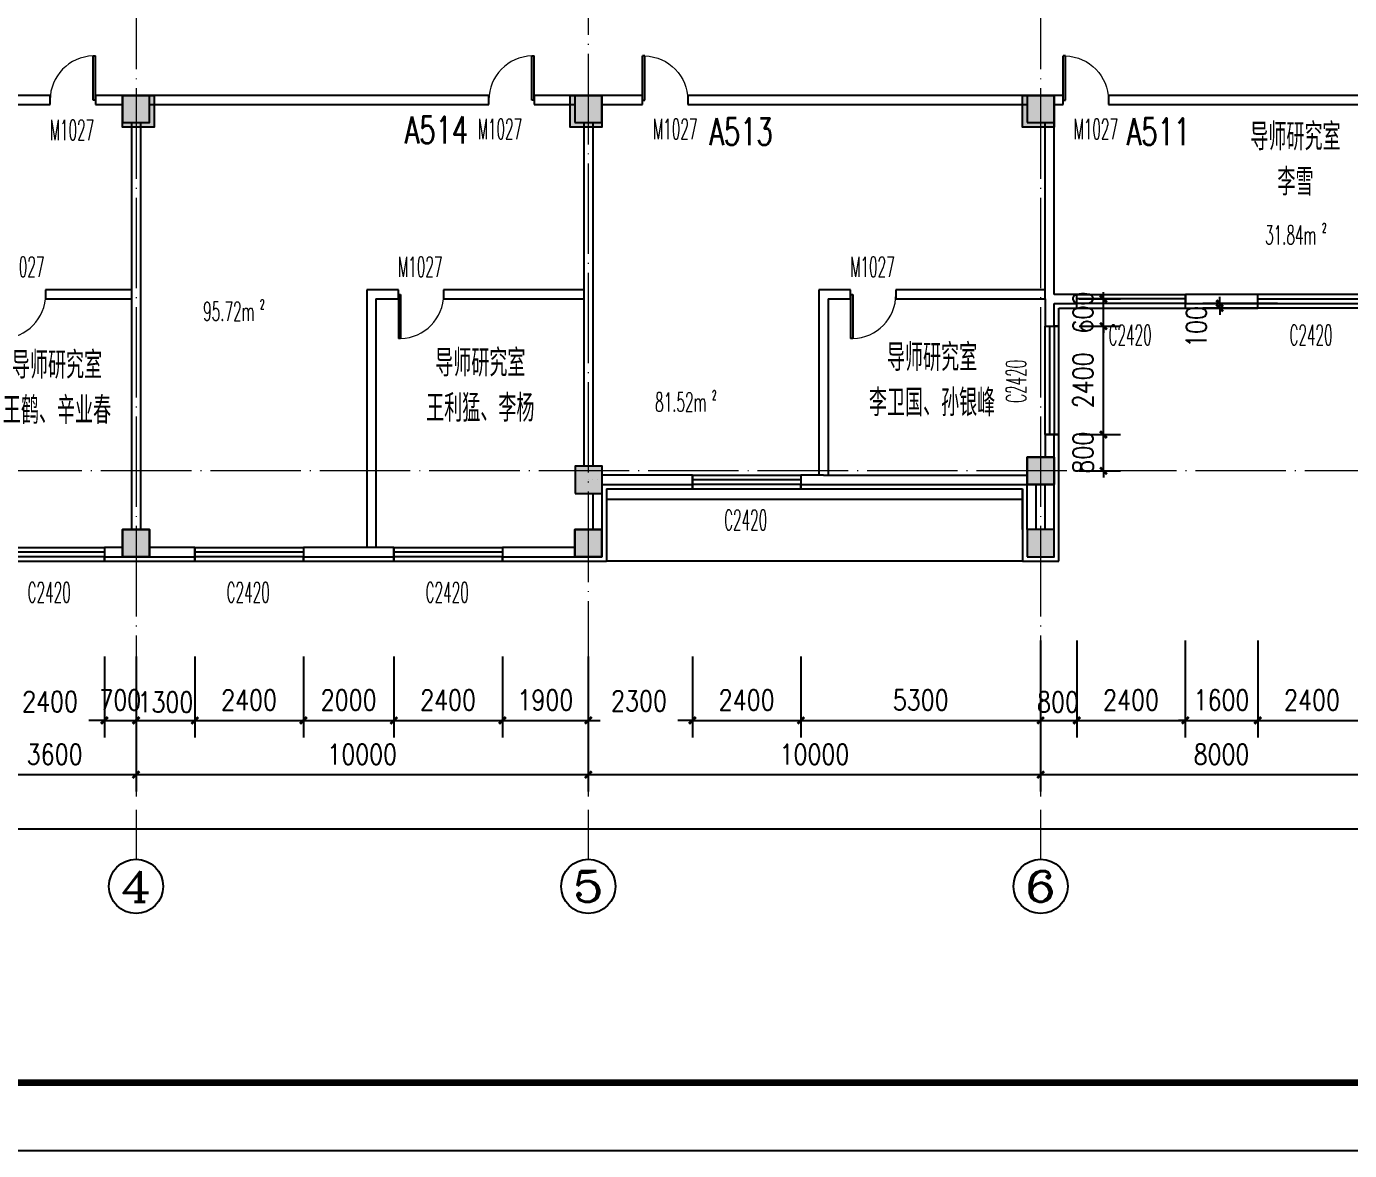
# Model space of a CAD drawing. Extents: x 1417642 to 3570900, y 124798 to 1191112.
# Drawn here: x 1454980 to 1484234, y 124798 to 149660 of the extents above; entities that cross this region are included whole.
import ezdxf
from ezdxf.enums import TextEntityAlignment as Align

# ---------------------------------------------------------------- set-up
doc = ezdxf.new("R2010")
doc.units = 0
doc.header["$LTSCALE"] = 1000
doc.header["$MEASUREMENT"] = 0
doc.linetypes.add('DOTE', pattern=[2.42, 2, -0.2, 0.02, -0.2])
doc.layers.get('0').update_dxf_attribs({"linetype": 'CONTINUOUS'})
doc.layers.get('Defpoints').update_dxf_attribs({"linetype": 'CONTINUOUS'})
for name, color, linetype in [('AXIS', 3, 'CONTINUOUS'), ('AXIS_TEXT', 7, 'CONTINUOUS'), ('colu', 2, 'CONTINUOUS'), ('COLUMN', 9, 'CONTINUOUS'), ('DOTE', 1, 'DOTE'), ('PUB_DIM', 3, 'CONTINUOUS'), ('PUB_HATCH', 8, 'CONTINUOUS'), ('PUB_TEXT', 40, 'CONTINUOUS'), ('PUB_TITLE', 4, 'CONTINUOUS'), ('SPACE', 7, 'CONTINUOUS'), ('SURFACE', 6, 'CONTINUOUS'), ('tiaozheng', 20, 'CONTINUOUS'), ('WALL', 4, 'CONTINUOUS'), ('WALL-MOVE', 6, 'CONTINUOUS'), ('WINDOW', 2, 'CONTINUOUS'), ('WINDOW_TEXT', 7, 'CONTINUOUS'), ('填充', 252, 'CONTINUOUS'), ('柱填充 @ 1', 8, 'CONTINUOUS'), ('立面造型', 40, 'CONTINUOUS')]:
    doc.layers.add(name, color=color, linetype=linetype)
doc.styles.add('_TCH_AXIS', font='COMPLEX', dxfattribs={"bigfont": 'GBCBIG'})
doc.styles.add('_TCH_SPACE', font='ROMANS', dxfattribs={"width": 0.7, "height": 5, "bigfont": 'Z'})
doc.styles.add('_TCH_WINDOW', font='ROMANS.shx', dxfattribs={"width": 0.7, "height": 400, "bigfont": 'Z.shx'})
doc.styles.add('DIM_FONT', font='SIMPLEX.shx', dxfattribs={"width": 0.8})
doc.styles.add('Z', font='ROMANS', dxfattribs={"width": 0.7, "bigfont": 'Z'})
doc.dimstyles.new('DIMN150', dxfattribs={"dimscale": 1.5, "dimtxt": 300, "dimasz": 100, "dimexe": 250, "dimexo": 300, "dimgap": 150, "dimtad": 1, "dimdec": 0, "dimzin": 0, "dimdsep": 46, "dimtxsty": 'DIM_FONT', "dimblk": 'ARCHTICK', "dimcen": 0.09, "dimdle": 1.5, "dimclrt": 7, "dimazin": 2, "dimtfac": 1, "dimtdec": 0, "dimtix": 1, "dimtmove": 2, "dimatfit": 3, "dimldrblk": 'ARCHTICK', "dimfxl": 1, "dimtolj": 1, "dimtzin": 0, "dimarcsym": 0})

# ---------------------------------------------------------------- blocks, each defined once
blk = doc.blocks.new('5873')
at = {"layer": '柱填充 @ 1', "ltscale": 1000}
for points in [[(1521228, 702485), (1521928, 702485), (1521928, 701785), (1521228, 701785)], [(1531128, 702485), (1531828, 702485), (1531828, 701785), (1531128, 701785)], [(1541128, 702485), (1541828, 702485), (1541828, 701785), (1541128, 701785)], [(1541228, 694485), (1541828, 694485), (1541828, 693885), (1541228, 693885)], [(1521228, 692885), (1521828, 692885), (1521828, 692285), (1521228, 692285)], [(1531228, 692885), (1531828, 692885), (1531828, 692285), (1531228, 692285)]]:
    blk.add_hatch(color=256, dxfattribs=at).paths.add_polyline_path(points)
at = {"layer": 'colu', "ltscale": 1000}
for points in [[(1521228, 702485), (1521928, 702485), (1521928, 701785), (1521228, 701785)], [(1531128, 702485), (1531828, 702485), (1531828, 701785), (1531128, 701785)], [(1541128, 702485), (1541828, 702485), (1541828, 701785), (1541128, 701785)], [(1541228, 694485), (1541828, 694485), (1541828, 693885), (1541228, 693885)], [(1521228, 692885), (1521828, 692885), (1521828, 692285), (1521228, 692285)], [(1531228, 692885), (1531828, 692885), (1531828, 692285), (1531228, 692285)]]:
    blk.add_lwpolyline(points, close=True, dxfattribs=at)
blk = doc.blocks.new('_ArchTick')
at = {"color": 0, "linetype": 'ByBlock', "const_width": 0.4}
blk.add_lwpolyline([(-0.5, -0.5), (0.5, 0.5)], dxfattribs=at)
blk = doc.blocks.new('*D85')
at = {"layer": 'Defpoints', "color": 0}
for p in [(1477803, 143633), (1478793, 143633), (1477803, 143033)]:
    blk.add_point(p, dxfattribs=at)
at = {"layer": 'PUB_DIM', "color": 0, "lineweight": -2}
for p, q in [((1478793, 143633), (1478793, 143783)), ((1478253, 143633), (1479168, 143633)), ((1478793, 143033), (1478793, 143633)), ((1478253, 143033), (1479168, 143033)), ((1478793, 143033), (1478793, 142883))]:
    blk.add_line(p, q, dxfattribs=at)
at = {"layer": 'PUB_DIM', "color": 0, "lineweight": -2, "xscale": 150, "yscale": 150, "zscale": 150}
for p, rotation in [((1478793, 143633), 270), ((1478793, 143033), 90)]:
    blk.add_blockref('_ArchTick', p, dxfattribs=dict(at, rotation=rotation))
at = {"layer": 'PUB_DIM', "color": 7, "insert": (1478343, 143333), "char_height": 450, "attachment_point": 5, "rotation": 90, "style": 'DIM_FONT'}
blk.add_mtext('\\A1;600', dxfattribs=at)
blk = doc.blocks.new('*D86')
at = {"layer": 'Defpoints', "color": 0}
for p in [(1477803, 143033), (1478793, 143033), (1477803, 140633)]:
    blk.add_point(p, dxfattribs=at)
at = {"layer": 'PUB_DIM', "color": 0, "lineweight": -2}
for p, q in [((1478253, 143033), (1479168, 143033)), ((1478793, 140630), (1478793, 143035)), ((1478253, 140633), (1479168, 140633))]:
    blk.add_line(p, q, dxfattribs=at)
at = {"layer": 'PUB_DIM', "color": 0, "lineweight": -2, "xscale": 150, "yscale": 150, "zscale": 150}
for p, rotation in [((1478793, 143033), 90), ((1478793, 140633), 270)]:
    blk.add_blockref('_ArchTick', p, dxfattribs=dict(at, rotation=rotation))
at = {"layer": 'PUB_DIM', "color": 7, "insert": (1478343, 141833), "char_height": 450, "attachment_point": 5, "rotation": 90, "style": 'DIM_FONT'}
blk.add_mtext('\\A1;2400', dxfattribs=at)
blk = doc.blocks.new('*D87')
at = {"layer": 'Defpoints', "color": 0}
for p in [(1477803, 140633), (1478793, 140633), (1477803, 139833)]:
    blk.add_point(p, dxfattribs=at)
at = {"layer": 'PUB_DIM', "color": 0, "lineweight": -2}
for p, q in [((1478793, 140633), (1478793, 140783)), ((1478253, 140633), (1479168, 140633)), ((1478793, 139833), (1478793, 140633)), ((1478253, 139833), (1479168, 139833)), ((1478793, 139833), (1478793, 139683))]:
    blk.add_line(p, q, dxfattribs=at)
at = {"layer": 'PUB_DIM', "color": 0, "lineweight": -2, "xscale": 150, "yscale": 150, "zscale": 150}
for p, rotation in [((1478793, 140633), 270), ((1478793, 139833), 90)]:
    blk.add_blockref('_ArchTick', p, dxfattribs=dict(at, rotation=rotation))
at = {"layer": 'PUB_DIM', "color": 7, "insert": (1478343, 140233), "char_height": 450, "attachment_point": 5, "rotation": 90, "style": 'DIM_FONT'}
blk.add_mtext('\\A1;800', dxfattribs=at)
blk = doc.blocks.new('*D93')
at = {"layer": 'Defpoints', "color": 0}
for p in [(1481363, 143533), (1483094, 143533), (1483094, 143433)]:
    blk.add_point(p, dxfattribs=at)
at = {"layer": 'PUB_DIM', "color": 0, "lineweight": -2}
for p, q in [((1481363, 143533), (1481363, 143683)), ((1482644, 143533), (1480988, 143533)), ((1482644, 143433), (1480988, 143433)), ((1481363, 143433), (1481363, 143533)), ((1481363, 143433), (1481363, 143283))]:
    blk.add_line(p, q, dxfattribs=at)
at = {"layer": 'PUB_DIM', "color": 0, "lineweight": -2, "xscale": 150, "yscale": 150, "zscale": 150}
for p, rotation in [((1481363, 143533), 270), ((1481363, 143433), 90)]:
    blk.add_blockref('_ArchTick', p, dxfattribs=dict(at, rotation=rotation))
at = {"layer": 'PUB_DIM', "color": 7, "insert": (1480846, 143015), "char_height": 450, "attachment_point": 5, "rotation": 90, "style": 'DIM_FONT'}
blk.add_mtext('\\A1;100', dxfattribs=at)
blk = doc.blocks.new('*D278')
at = {"layer": 'AXIS', "color": 0, "lineweight": -2}
for p, q in [((1439803, 134434), (1439803, 131537)), ((1588603, 134434), (1588603, 131537)), ((1439801, 131912), (1588605, 131912))]:
    blk.add_line(p, q, dxfattribs=at)
at = {"layer": 'Defpoints', "color": 0}
for p in [(1439803, 134884), (1588603, 134884), (1588603, 131912)]:
    blk.add_point(p, dxfattribs=at)
at = {"layer": 'AXIS', "color": 0, "lineweight": -2, "xscale": 150, "yscale": 150, "zscale": 150, "rotation": 180}
blk.add_blockref('_ArchTick', (1439803, 131912), dxfattribs=at)
at = {"layer": 'AXIS', "color": 0, "lineweight": -2, "xscale": 150, "yscale": 150, "zscale": 150}
blk.add_blockref('_ArchTick', (1588603, 131912), dxfattribs=at)
at = {"layer": 'AXIS', "color": 7, "insert": (1514203, 132362), "char_height": 450, "attachment_point": 5, "style": 'DIM_FONT'}
blk.add_mtext('\\A1;148800', dxfattribs=at)
blk = doc.blocks.new('*D281')
at = {"layer": 'AXIS', "color": 0, "lineweight": -2}
for p, q in [((1453803, 135418), (1453803, 132737)), ((1457403, 135418), (1457403, 132737)), ((1453801, 133112), (1457405, 133112))]:
    blk.add_line(p, q, dxfattribs=at)
at = {"layer": 'Defpoints', "color": 0}
for p in [(1453803, 135868), (1457403, 135868), (1457403, 133112)]:
    blk.add_point(p, dxfattribs=at)
at = {"layer": 'AXIS', "color": 0, "lineweight": -2, "xscale": 150, "yscale": 150, "zscale": 150, "rotation": 180}
blk.add_blockref('_ArchTick', (1453803, 133112), dxfattribs=at)
at = {"layer": 'AXIS', "color": 0, "lineweight": -2, "xscale": 150, "yscale": 150, "zscale": 150}
blk.add_blockref('_ArchTick', (1457403, 133112), dxfattribs=at)
at = {"layer": 'AXIS', "color": 7, "insert": (1455603, 133562), "char_height": 450, "attachment_point": 5, "style": 'DIM_FONT'}
blk.add_mtext('\\A1;3600', dxfattribs=at)
blk = doc.blocks.new('*D282')
at = {"layer": 'AXIS', "color": 0, "lineweight": -2}
for p, q in [((1457403, 135418), (1457403, 132737)), ((1467403, 135418), (1467403, 132737)), ((1457401, 133112), (1467405, 133112))]:
    blk.add_line(p, q, dxfattribs=at)
at = {"layer": 'Defpoints', "color": 0}
for p in [(1457403, 135868), (1467403, 135868), (1467403, 133112)]:
    blk.add_point(p, dxfattribs=at)
at = {"layer": 'AXIS', "color": 0, "lineweight": -2, "xscale": 150, "yscale": 150, "zscale": 150, "rotation": 180}
blk.add_blockref('_ArchTick', (1457403, 133112), dxfattribs=at)
at = {"layer": 'AXIS', "color": 0, "lineweight": -2, "xscale": 150, "yscale": 150, "zscale": 150}
blk.add_blockref('_ArchTick', (1467403, 133112), dxfattribs=at)
at = {"layer": 'AXIS', "color": 7, "insert": (1462403, 133562), "char_height": 450, "attachment_point": 5, "style": 'DIM_FONT'}
blk.add_mtext('\\A1;10000', dxfattribs=at)
blk = doc.blocks.new('*D283')
at = {"layer": 'AXIS', "color": 0, "lineweight": -2}
for p, q in [((1467403, 135418), (1467403, 132737)), ((1477403, 135418), (1477403, 132737)), ((1467401, 133112), (1477405, 133112))]:
    blk.add_line(p, q, dxfattribs=at)
at = {"layer": 'Defpoints', "color": 0}
for p in [(1467403, 135868), (1477403, 135868), (1477403, 133112)]:
    blk.add_point(p, dxfattribs=at)
at = {"layer": 'AXIS', "color": 0, "lineweight": -2, "xscale": 150, "yscale": 150, "zscale": 150, "rotation": 180}
blk.add_blockref('_ArchTick', (1467403, 133112), dxfattribs=at)
at = {"layer": 'AXIS', "color": 0, "lineweight": -2, "xscale": 150, "yscale": 150, "zscale": 150}
blk.add_blockref('_ArchTick', (1477403, 133112), dxfattribs=at)
at = {"layer": 'AXIS', "color": 7, "insert": (1472403, 133562), "char_height": 450, "attachment_point": 5, "style": 'DIM_FONT'}
blk.add_mtext('\\A1;10000', dxfattribs=at)
blk = doc.blocks.new('*D284')
at = {"layer": 'AXIS', "color": 0, "lineweight": -2}
for p, q in [((1477403, 135418), (1477403, 132737)), ((1485403, 135418), (1485403, 132737)), ((1477401, 133112), (1485405, 133112))]:
    blk.add_line(p, q, dxfattribs=at)
at = {"layer": 'Defpoints', "color": 0}
for p in [(1477403, 135868), (1485403, 135868), (1485403, 133112)]:
    blk.add_point(p, dxfattribs=at)
at = {"layer": 'AXIS', "color": 0, "lineweight": -2, "xscale": 150, "yscale": 150, "zscale": 150, "rotation": 180}
blk.add_blockref('_ArchTick', (1477403, 133112), dxfattribs=at)
at = {"layer": 'AXIS', "color": 0, "lineweight": -2, "xscale": 150, "yscale": 150, "zscale": 150}
blk.add_blockref('_ArchTick', (1485403, 133112), dxfattribs=at)
at = {"layer": 'AXIS', "color": 7, "insert": (1481403, 133562), "char_height": 450, "attachment_point": 5, "style": 'DIM_FONT'}
blk.add_mtext('\\A1;8000', dxfattribs=at)
blk = doc.blocks.new('*D628')
at = {"layer": 'Defpoints', "color": 0}
for p in [(1477403, 136532), (1478203, 136532), (1478203, 134312)]:
    blk.add_point(p, dxfattribs=at)
at = {"layer": 'PUB_DIM', "color": 0, "lineweight": -2}
for p, q in [((1477403, 136082), (1477403, 133937)), ((1478203, 136082), (1478203, 133937)), ((1477401, 134312), (1478205, 134312))]:
    blk.add_line(p, q, dxfattribs=at)
at = {"layer": 'PUB_DIM', "color": 0, "lineweight": -2, "xscale": 150, "yscale": 150, "zscale": 150, "rotation": 180}
blk.add_blockref('_ArchTick', (1477403, 134312), dxfattribs=at)
at = {"layer": 'PUB_DIM', "color": 0, "lineweight": -2, "xscale": 150, "yscale": 150, "zscale": 150}
blk.add_blockref('_ArchTick', (1478203, 134312), dxfattribs=at)
at = {"layer": 'PUB_DIM', "color": 7, "insert": (1477787, 134719), "char_height": 450, "attachment_point": 5, "style": 'DIM_FONT'}
blk.add_mtext('\\A1;800', dxfattribs=at)
blk = doc.blocks.new('*D629')
at = {"layer": 'Defpoints', "color": 0}
for p in [(1478203, 136532), (1480603, 136532), (1480603, 134312)]:
    blk.add_point(p, dxfattribs=at)
at = {"layer": 'PUB_DIM', "color": 0, "lineweight": -2}
for p, q in [((1478203, 136082), (1478203, 133937)), ((1480603, 136082), (1480603, 133937)), ((1478201, 134312), (1480605, 134312))]:
    blk.add_line(p, q, dxfattribs=at)
at = {"layer": 'PUB_DIM', "color": 0, "lineweight": -2, "xscale": 150, "yscale": 150, "zscale": 150, "rotation": 180}
blk.add_blockref('_ArchTick', (1478203, 134312), dxfattribs=at)
at = {"layer": 'PUB_DIM', "color": 0, "lineweight": -2, "xscale": 150, "yscale": 150, "zscale": 150}
blk.add_blockref('_ArchTick', (1480603, 134312), dxfattribs=at)
at = {"layer": 'PUB_DIM', "color": 7, "insert": (1479403, 134762), "char_height": 450, "attachment_point": 5, "style": 'DIM_FONT'}
blk.add_mtext('\\A1;2400', dxfattribs=at)
blk = doc.blocks.new('*D630')
at = {"layer": 'Defpoints', "color": 0}
for p in [(1480603, 136532), (1482203, 136532), (1482203, 134312)]:
    blk.add_point(p, dxfattribs=at)
at = {"layer": 'PUB_DIM', "color": 0, "lineweight": -2}
for p, q in [((1480603, 136082), (1480603, 133937)), ((1482203, 136082), (1482203, 133937)), ((1480603, 134312), (1480453, 134312)), ((1480603, 134312), (1482203, 134312)), ((1482203, 134312), (1482353, 134312))]:
    blk.add_line(p, q, dxfattribs=at)
at = {"layer": 'PUB_DIM', "color": 0, "lineweight": -2, "xscale": 150, "yscale": 150, "zscale": 150}
blk.add_blockref('_ArchTick', (1480603, 134312), dxfattribs=at)
at = {"layer": 'PUB_DIM', "color": 0, "lineweight": -2, "xscale": 150, "yscale": 150, "zscale": 150, "rotation": 180}
blk.add_blockref('_ArchTick', (1482203, 134312), dxfattribs=at)
at = {"layer": 'PUB_DIM', "color": 7, "insert": (1481403, 134762), "char_height": 450, "attachment_point": 5, "style": 'DIM_FONT'}
blk.add_mtext('\\A1;1600', dxfattribs=at)
blk = doc.blocks.new('*D631')
at = {"layer": 'Defpoints', "color": 0}
for p in [(1482203, 136532), (1484603, 136532), (1484603, 134312)]:
    blk.add_point(p, dxfattribs=at)
at = {"layer": 'PUB_DIM', "color": 0, "lineweight": -2}
for p, q in [((1482203, 136082), (1482203, 133937)), ((1484603, 136082), (1484603, 133937)), ((1482201, 134312), (1484605, 134312))]:
    blk.add_line(p, q, dxfattribs=at)
at = {"layer": 'PUB_DIM', "color": 0, "lineweight": -2, "xscale": 150, "yscale": 150, "zscale": 150, "rotation": 180}
blk.add_blockref('_ArchTick', (1482203, 134312), dxfattribs=at)
at = {"layer": 'PUB_DIM', "color": 0, "lineweight": -2, "xscale": 150, "yscale": 150, "zscale": 150}
blk.add_blockref('_ArchTick', (1484603, 134312), dxfattribs=at)
at = {"layer": 'PUB_DIM', "color": 7, "insert": (1483403, 134762), "char_height": 450, "attachment_point": 5, "style": 'DIM_FONT'}
blk.add_mtext('\\A1;2400', dxfattribs=at)
blk = doc.blocks.new('*D762')
at = {"layer": 'Defpoints', "color": 0}
for p in [(1454303, 136172), (1456703, 136172), (1456703, 134312)]:
    blk.add_point(p, dxfattribs=at)
at = {"layer": 'PUB_DIM', "color": 0, "lineweight": -2}
for p, q in [((1454303, 135722), (1454303, 133937)), ((1456703, 135722), (1456703, 133937)), ((1454301, 134312), (1454644, 134312)), ((1456705, 134312), (1456362, 134312))]:
    blk.add_line(p, q, dxfattribs=at)
at = {"layer": 'PUB_DIM', "color": 0, "lineweight": -2, "xscale": 150, "yscale": 150, "zscale": 150, "rotation": 180}
blk.add_blockref('_ArchTick', (1454303, 134312), dxfattribs=at)
at = {"layer": 'PUB_DIM', "color": 0, "lineweight": -2, "xscale": 150, "yscale": 150, "zscale": 150}
blk.add_blockref('_ArchTick', (1456703, 134312), dxfattribs=at)
at = {"layer": 'PUB_DIM', "color": 7, "insert": (1455503, 134730), "char_height": 450, "attachment_point": 5, "style": 'DIM_FONT'}
blk.add_mtext('\\A1;2400', dxfattribs=at)
blk = doc.blocks.new('*D763')
at = {"layer": 'Defpoints', "color": 0}
for p in [(1456703, 136172), (1457403, 136172), (1457403, 134312)]:
    blk.add_point(p, dxfattribs=at)
at = {"layer": 'PUB_DIM', "color": 0, "lineweight": -2}
for p, q in [((1456703, 135722), (1456703, 133937)), ((1457403, 135722), (1457403, 133937)), ((1456703, 134312), (1456553, 134312)), ((1456703, 134312), (1457403, 134312)), ((1457403, 134312), (1457553, 134312))]:
    blk.add_line(p, q, dxfattribs=at)
at = {"layer": 'PUB_DIM', "color": 0, "lineweight": -2, "xscale": 150, "yscale": 150, "zscale": 150}
blk.add_blockref('_ArchTick', (1456703, 134312), dxfattribs=at)
at = {"layer": 'PUB_DIM', "color": 0, "lineweight": -2, "xscale": 150, "yscale": 150, "zscale": 150, "rotation": 180}
blk.add_blockref('_ArchTick', (1457403, 134312), dxfattribs=at)
at = {"layer": 'PUB_DIM', "color": 7, "insert": (1457053, 134762), "char_height": 450, "attachment_point": 5, "style": 'DIM_FONT'}
blk.add_mtext('\\A1;700', dxfattribs=at)
blk = doc.blocks.new('*D764')
at = {"layer": 'Defpoints', "color": 0}
for p in [(1457403, 136172), (1458703, 136172), (1458703, 134312)]:
    blk.add_point(p, dxfattribs=at)
at = {"layer": 'PUB_DIM', "color": 0, "lineweight": -2}
for p, q in [((1457403, 135722), (1457403, 133937)), ((1458703, 135722), (1458703, 133937)), ((1457401, 134312), (1458705, 134312))]:
    blk.add_line(p, q, dxfattribs=at)
at = {"layer": 'PUB_DIM', "color": 0, "lineweight": -2, "xscale": 150, "yscale": 150, "zscale": 150, "rotation": 180}
blk.add_blockref('_ArchTick', (1457403, 134312), dxfattribs=at)
at = {"layer": 'PUB_DIM', "color": 0, "lineweight": -2, "xscale": 150, "yscale": 150, "zscale": 150}
blk.add_blockref('_ArchTick', (1458703, 134312), dxfattribs=at)
at = {"layer": 'PUB_DIM', "color": 7, "insert": (1458053, 134716), "char_height": 450, "attachment_point": 5, "style": 'DIM_FONT'}
blk.add_mtext('\\A1;1300', dxfattribs=at)
blk = doc.blocks.new('*D765')
at = {"layer": 'Defpoints', "color": 0}
for p in [(1458703, 136172), (1461103, 136172), (1461103, 134312)]:
    blk.add_point(p, dxfattribs=at)
at = {"layer": 'PUB_DIM', "color": 0, "lineweight": -2}
for p, q in [((1458703, 135722), (1458703, 133937)), ((1461103, 135722), (1461103, 133937)), ((1458701, 134312), (1461105, 134312))]:
    blk.add_line(p, q, dxfattribs=at)
at = {"layer": 'PUB_DIM', "color": 0, "lineweight": -2, "xscale": 150, "yscale": 150, "zscale": 150, "rotation": 180}
blk.add_blockref('_ArchTick', (1458703, 134312), dxfattribs=at)
at = {"layer": 'PUB_DIM', "color": 0, "lineweight": -2, "xscale": 150, "yscale": 150, "zscale": 150}
blk.add_blockref('_ArchTick', (1461103, 134312), dxfattribs=at)
at = {"layer": 'PUB_DIM', "color": 7, "insert": (1459903, 134762), "char_height": 450, "attachment_point": 5, "style": 'DIM_FONT'}
blk.add_mtext('\\A1;2400', dxfattribs=at)
blk = doc.blocks.new('*D766')
at = {"layer": 'Defpoints', "color": 0}
for p in [(1461103, 136172), (1463103, 136172), (1463103, 134312)]:
    blk.add_point(p, dxfattribs=at)
at = {"layer": 'PUB_DIM', "color": 0, "lineweight": -2}
for p, q in [((1461103, 135722), (1461103, 133937)), ((1463103, 135722), (1463103, 133937)), ((1461101, 134312), (1463105, 134312))]:
    blk.add_line(p, q, dxfattribs=at)
at = {"layer": 'PUB_DIM', "color": 0, "lineweight": -2, "xscale": 150, "yscale": 150, "zscale": 150, "rotation": 180}
blk.add_blockref('_ArchTick', (1461103, 134312), dxfattribs=at)
at = {"layer": 'PUB_DIM', "color": 0, "lineweight": -2, "xscale": 150, "yscale": 150, "zscale": 150}
blk.add_blockref('_ArchTick', (1463103, 134312), dxfattribs=at)
at = {"layer": 'PUB_DIM', "color": 7, "insert": (1462103, 134762), "char_height": 450, "attachment_point": 5, "style": 'DIM_FONT'}
blk.add_mtext('\\A1;2000', dxfattribs=at)
blk = doc.blocks.new('*D767')
at = {"layer": 'Defpoints', "color": 0}
for p in [(1463103, 136172), (1465503, 136172), (1465503, 134312)]:
    blk.add_point(p, dxfattribs=at)
at = {"layer": 'PUB_DIM', "color": 0, "lineweight": -2}
for p, q in [((1463103, 135722), (1463103, 133937)), ((1465503, 135722), (1465503, 133937)), ((1463101, 134312), (1465505, 134312))]:
    blk.add_line(p, q, dxfattribs=at)
at = {"layer": 'PUB_DIM', "color": 0, "lineweight": -2, "xscale": 150, "yscale": 150, "zscale": 150, "rotation": 180}
blk.add_blockref('_ArchTick', (1463103, 134312), dxfattribs=at)
at = {"layer": 'PUB_DIM', "color": 0, "lineweight": -2, "xscale": 150, "yscale": 150, "zscale": 150}
blk.add_blockref('_ArchTick', (1465503, 134312), dxfattribs=at)
at = {"layer": 'PUB_DIM', "color": 7, "insert": (1464303, 134762), "char_height": 450, "attachment_point": 5, "style": 'DIM_FONT'}
blk.add_mtext('\\A1;2400', dxfattribs=at)
blk = doc.blocks.new('*D768')
at = {"layer": 'Defpoints', "color": 0}
for p in [(1465503, 136172), (1467403, 136172), (1467403, 134312)]:
    blk.add_point(p, dxfattribs=at)
at = {"layer": 'PUB_DIM', "color": 0, "lineweight": -2}
for p, q in [((1465503, 135722), (1465503, 133937)), ((1467403, 135722), (1467403, 133937)), ((1465501, 134312), (1467405, 134312))]:
    blk.add_line(p, q, dxfattribs=at)
at = {"layer": 'PUB_DIM', "color": 0, "lineweight": -2, "xscale": 150, "yscale": 150, "zscale": 150, "rotation": 180}
blk.add_blockref('_ArchTick', (1465503, 134312), dxfattribs=at)
at = {"layer": 'PUB_DIM', "color": 0, "lineweight": -2, "xscale": 150, "yscale": 150, "zscale": 150}
blk.add_blockref('_ArchTick', (1467403, 134312), dxfattribs=at)
at = {"layer": 'PUB_DIM', "color": 7, "insert": (1466453, 134762), "char_height": 450, "attachment_point": 5, "style": 'DIM_FONT'}
blk.add_mtext('\\A1;1900', dxfattribs=at)
blk = doc.blocks.new('*D769')
at = {"layer": 'Defpoints', "color": 0}
for p in [(1467403, 136172), (1469703, 136172), (1469703, 134312)]:
    blk.add_point(p, dxfattribs=at)
at = {"layer": 'PUB_DIM', "color": 0, "lineweight": -2}
for p, q in [((1467403, 135722), (1467403, 133937)), ((1469703, 135722), (1469703, 133937)), ((1467401, 134312), (1467665, 134312)), ((1469705, 134312), (1469384, 134312))]:
    blk.add_line(p, q, dxfattribs=at)
at = {"layer": 'PUB_DIM', "color": 0, "lineweight": -2, "xscale": 150, "yscale": 150, "zscale": 150, "rotation": 180}
blk.add_blockref('_ArchTick', (1467403, 134312), dxfattribs=at)
at = {"layer": 'PUB_DIM', "color": 0, "lineweight": -2, "xscale": 150, "yscale": 150, "zscale": 150}
blk.add_blockref('_ArchTick', (1469703, 134312), dxfattribs=at)
at = {"layer": 'PUB_DIM', "color": 7, "insert": (1468524, 134744), "char_height": 450, "attachment_point": 5, "style": 'DIM_FONT'}
blk.add_mtext('\\A1;2300', dxfattribs=at)
blk = doc.blocks.new('*D770')
at = {"layer": 'Defpoints', "color": 0}
for p in [(1469703, 136172), (1472103, 136172), (1472103, 134312)]:
    blk.add_point(p, dxfattribs=at)
at = {"layer": 'PUB_DIM', "color": 0, "lineweight": -2}
for p, q in [((1469703, 135722), (1469703, 133937)), ((1472103, 135722), (1472103, 133937)), ((1469701, 134312), (1472105, 134312))]:
    blk.add_line(p, q, dxfattribs=at)
at = {"layer": 'PUB_DIM', "color": 0, "lineweight": -2, "xscale": 150, "yscale": 150, "zscale": 150, "rotation": 180}
blk.add_blockref('_ArchTick', (1469703, 134312), dxfattribs=at)
at = {"layer": 'PUB_DIM', "color": 0, "lineweight": -2, "xscale": 150, "yscale": 150, "zscale": 150}
blk.add_blockref('_ArchTick', (1472103, 134312), dxfattribs=at)
at = {"layer": 'PUB_DIM', "color": 7, "insert": (1470903, 134762), "char_height": 450, "attachment_point": 5, "style": 'DIM_FONT'}
blk.add_mtext('\\A1;2400', dxfattribs=at)
blk = doc.blocks.new('*D771')
at = {"layer": 'Defpoints', "color": 0}
for p in [(1472103, 136172), (1477403, 136172), (1477403, 134312)]:
    blk.add_point(p, dxfattribs=at)
at = {"layer": 'PUB_DIM', "color": 0, "lineweight": -2}
for p, q in [((1472103, 135722), (1472103, 133937)), ((1477403, 135722), (1477403, 133937)), ((1472101, 134312), (1477405, 134312))]:
    blk.add_line(p, q, dxfattribs=at)
at = {"layer": 'PUB_DIM', "color": 0, "lineweight": -2, "xscale": 150, "yscale": 150, "zscale": 150, "rotation": 180}
blk.add_blockref('_ArchTick', (1472103, 134312), dxfattribs=at)
at = {"layer": 'PUB_DIM', "color": 0, "lineweight": -2, "xscale": 150, "yscale": 150, "zscale": 150}
blk.add_blockref('_ArchTick', (1477403, 134312), dxfattribs=at)
at = {"layer": 'PUB_DIM', "color": 7, "insert": (1474753, 134762), "char_height": 450, "attachment_point": 5, "style": 'DIM_FONT'}
blk.add_mtext('\\A1;5300', dxfattribs=at)
blk = doc.blocks.new('_FZH')
blk.add_lwpolyline([(-0.5, -0.5), (0.5, -0.5), (0.5, 0.5), (-0.5, 0.5)], close=True)
at = {"layer": 'PUB_HATCH'}
blk.add_solid([(-0.5, -0.5), (0.5, -0.5), (-0.5, 0.5), (0.5, 0.5)], dxfattribs=at)
blk = doc.blocks.new('$DorLib2D$00000001')
for p, q in [((0.45, 0.975), (0.5, 0.975)), ((0.45, 0), (0.45, 0.975)), ((0.5, 0), (0.5, 0.975)), ((0.5, 0), (0.45, 0))]:
    blk.add_line(p, q)
at = {"lineweight": 13}
blk.add_arc((0.475, 0), 0.975, 91.4693, 180, dxfattribs=at)
blk = doc.blocks.new('$TCHSYS$WIN2D')
for p, q in [((-0.5, 0.5), (0.5, 0.5)), ((-0.5, 0.5), (-0.5, -0.5)), ((0.5, 0.5), (0.5, -0.5)), ((0.5, 0.167), (-0.5, 0.167)), ((0.5, -0.167), (-0.5, -0.167)), ((-0.5, -0.5), (0.5, -0.5))]:
    blk.add_line(p, q)

msp = doc.modelspace()

# ---------------------------------------------------------------- linework, layer by layer
at = {"layer": 'AXIS', "lineweight": 0}
for p, q in [((1457403.1, 132337), (1457403.1, 131240.5)), ((1467403.1, 132337), (1467403.1, 131240.5)), ((1477403.1, 132337), (1477403.1, 131240.5))]:
    msp.add_line(p, q, dxfattribs=at)
at = {"layer": 'AXIS'}
for centre in [(1457403.1, 130640.5), (1467403.1, 130640.5), (1477403.1, 130640.5)]:
    msp.add_circle(centre, 600, dxfattribs=at)
at = {"layer": 'DOTE', "lineweight": 0}
for points in [[(1467403.1, 243432.7), (1467403.1, 132632.2)], [(1457403.1, 242672.6), (1457403.1, 132632.2)], [(1477403.1, 242672.6), (1477403.1, 132632.2)], [(1596566.6, 139832.7), (1432076.7, 139832.7)]]:
    msp.add_lwpolyline(points, dxfattribs=at)
at = {"layer": 'PUB_TITLE'}
msp.add_lwpolyline([(1417642.3, 124798.4), (1618342.3, 124798.4), (1618342.3, 250948.4), (1417642.3, 250948.4)], close=True, dxfattribs=at)
at = {"layer": 'PUB_TITLE', "const_width": 150}
msp.add_lwpolyline([(1421392.3, 126298.4), (1616842.3, 126298.4), (1616842.3, 249448.4), (1421392.3, 249448.4)], close=True, dxfattribs=at)
at = {"layer": 'SURFACE'}
for p, q in [((1477803.1, 143032.7), (1477803.1, 143432.7)), ((1477803.1, 143432.7), (1478203.1, 143432.7)), ((1478203.1, 143432.7), (1478203.1, 143532.7)), ((1480603.1, 143432.7), (1480603.1, 143532.7)), ((1480603.1, 143432.7), (1482203.1, 143432.7)), ((1482203.1, 143432.7), (1482203.1, 143532.7)), ((1477803.1, 143032.7), (1477703.1, 143032.7)), ((1477803.1, 140632.7), (1477703.1, 140632.7)), ((1477803.1, 139632.7), (1477803.1, 140632.7)), ((1477803.1, 138532.7), (1477803.1, 139632.7)), ((1467803.1, 139432.7), (1467803.1, 137832.7)), ((1467803.1, 139432.7), (1469703.1, 139432.7)), ((1469703.1, 139432.7), (1469703.1, 139532.7)), ((1472103.1, 139432.7), (1472103.1, 139532.7)), ((1472103.1, 139432.7), (1472603.1, 139432.7)), ((1472603.1, 139432.7), (1477003.1, 139432.7)), ((1477003.1, 139432.7), (1477003.1, 137832.7)), ((1477003.1, 138532.7), (1477003.1, 139432.7)), ((1477803.1, 137832.7), (1477803.1, 139432.7)), ((1456703.1, 137832.7), (1456703.1, 137932.7)), ((1456703.1, 137832.7), (1457403.1, 137832.7)), ((1457403.1, 137832.7), (1458703.1, 137832.7)), ((1458703.1, 137832.7), (1458703.1, 137932.7)), ((1461103.1, 137832.7), (1461103.1, 137932.7)), ((1461103.1, 137832.7), (1462603.1, 137832.7)), ((1462603.1, 137832.7), (1463103.1, 137832.7)), ((1463103.1, 137832.7), (1463103.1, 137932.7)), ((1465503.1, 137832.7), (1465503.1, 137932.7)), ((1465503.1, 137832.7), (1467803.1, 137832.7)), ((1477003.1, 137832.7), (1477803.1, 137832.7))]:
    msp.add_line(p, q, dxfattribs=at)
at = {"layer": 'WALL'}
for p, q in [((1455502.9, 148132.7), (1454103.1, 148132.7)), ((1455502.9, 147932.7), (1455502.9, 148132.7)), ((1457103.1, 148132.7), (1456502.9, 148132.7)), ((1456502.9, 148132.7), (1456502.9, 147932.7)), ((1465202.9, 148132.7), (1457703.1, 148132.7)), ((1465202.9, 147932.7), (1465202.9, 148132.7)), ((1467103.1, 148132.7), (1466202.9, 148132.7)), ((1466202.9, 148132.7), (1466202.9, 147932.7)), ((1468603.3, 148132.7), (1467703.1, 148132.7)), ((1468603.3, 147932.7), (1468603.3, 148132.7)), ((1477103.1, 148132.7), (1469603.3, 148132.7)), ((1469603.3, 148132.7), (1469603.3, 147932.7)), ((1477903.3, 148132.7), (1477703.1, 148132.7)), ((1477903.3, 147932.7), (1477903.3, 148132.7)), ((1485403.1, 148132.7), (1478903.3, 148132.7)), ((1478903.3, 148132.7), (1478903.3, 147932.7)), ((1454103.1, 147932.7), (1455502.9, 147932.7)), ((1456502.9, 147932.7), (1457103.1, 147932.7)), ((1457703.1, 147932.7), (1465202.9, 147932.7)), ((1466202.9, 147932.7), (1467103.1, 147932.7)), ((1467703.1, 147932.7), (1468603.3, 147932.7)), ((1469603.3, 147932.7), (1477103.1, 147932.7)), ((1477703.1, 147932.7), (1477903.3, 147932.7)), ((1478903.3, 147932.7), (1485303.1, 147932.7)), ((1457303.1, 147532.7), (1457303.1, 143732.7)), ((1457503.1, 147532.7), (1457503.1, 143732.7)), ((1467303.1, 147532.7), (1467303.1, 143732.7)), ((1467503.1, 147532.7), (1467503.1, 143732.7)), ((1477503.1, 143732.7), (1477503.1, 147532.7)), ((1477703.1, 143732.7), (1477703.1, 147532.7)), ((1457303.1, 143732.7), (1457303.1, 138532.7)), ((1457503.1, 143732.7), (1457503.1, 138532.7)), ((1467303.1, 143732.7), (1467303.1, 139932.7)), ((1467503.1, 143732.7), (1467503.1, 139932.7)), ((1477503.1, 143632.7), (1477503.1, 143732.7)), ((1477703.1, 143732.7), (1477703.1, 143732.7)), ((1478203.1, 143732.7), (1477703.1, 143732.7)), ((1478203.1, 143532.7), (1478203.1, 143732.7)), ((1482203.1, 143732.7), (1480603.1, 143732.7)), ((1480603.1, 143732.7), (1480603.1, 143532.7)), ((1482203.1, 143532.7), (1482203.1, 143732.7)), ((1477503.1, 143632.7), (1477503.1, 143032.7)), ((1477703.1, 143032.7), (1477703.1, 143532.7)), ((1477703.1, 143532.7), (1478203.1, 143532.7)), ((1480603.1, 143532.7), (1482203.1, 143532.7)), ((1477503.1, 143032.7), (1477703.1, 143032.7)), ((1477703.1, 140632.7), (1477503.1, 140632.7)), ((1477503.1, 140632.7), (1477503.1, 140132.7)), ((1477703.1, 140132.7), (1477703.1, 140632.7)), ((1467403.1, 139632.7), (1467403.1, 139632.7)), ((1467503.1, 139632.7), (1467503.1, 139632.7)), ((1467603.1, 139632.7), (1467603.1, 139632.7)), ((1469703.1, 139732.7), (1467710.3, 139732.7)), ((1469703.1, 139532.7), (1469703.1, 139732.7)), ((1472603.1, 139732.7), (1472103.1, 139732.7)), ((1472103.1, 139732.7), (1472103.1, 139532.7)), ((1472603.1, 139732.7), (1477103.1, 139732.7)), ((1467503.1, 139332.7), (1467503.1, 138532.7)), ((1467703.1, 139332.7), (1467703.1, 138532.7)), ((1467710.3, 139532.7), (1469703.1, 139532.7)), ((1472103.1, 139532.7), (1472603.1, 139532.7)), ((1472603.1, 139532.7), (1477103.1, 139532.7)), ((1477103.1, 138532.7), (1477103.1, 139532.7)), ((1477303.1, 138532.7), (1477303.1, 139532.7)), ((1477503.1, 138532.7), (1477503.1, 139532.7)), ((1477703.1, 138532.7), (1477703.1, 139532.7)), ((1457103.1, 138132.7), (1456703.1, 138132.7)), ((1456703.1, 138132.7), (1456703.1, 137932.7)), ((1458703.1, 138132.7), (1457703.1, 138132.7)), ((1458703.1, 137932.7), (1458703.1, 138132.7)), ((1462603.1, 138132.7), (1461103.1, 138132.7)), ((1461103.1, 138132.7), (1461103.1, 137932.7)), ((1463103.1, 138132.7), (1462603.1, 138132.7)), ((1463103.1, 137932.7), (1463103.1, 138132.7)), ((1467103.1, 138132.7), (1465503.1, 138132.7)), ((1465503.1, 138132.7), (1465503.1, 137932.7)), ((1456703.1, 137932.7), (1457103.1, 137932.7)), ((1457703.1, 137932.7), (1458703.1, 137932.7)), ((1461103.1, 137932.7), (1462603.1, 137932.7)), ((1462603.1, 137932.7), (1463103.1, 137932.7)), ((1465503.1, 137932.7), (1467103.1, 137932.7))]:
    msp.add_line(p, q, dxfattribs=at)
at = {"layer": 'WALL-MOVE'}
for p, q in [((1457303.1, 143832.7), (1455403.1, 143832.7)), ((1455403.1, 143832.7), (1455403.1, 143632.7)), ((1463203.1, 143832.7), (1462503.1, 143832.7)), ((1462503.1, 143832.7), (1462503.1, 138132.7)), ((1463203.1, 143632.7), (1463203.1, 143832.7)), ((1467303.1, 143832.7), (1464203.1, 143832.7)), ((1464203.1, 143832.7), (1464203.1, 143632.7)), ((1472503.1, 143832.7), (1472503.1, 139732.7)), ((1473203.1, 143832.7), (1472503.1, 143832.7)), ((1473203.1, 143632.7), (1473203.1, 143832.7)), ((1477503.1, 143832.7), (1474203.1, 143832.7)), ((1474203.1, 143832.7), (1474203.1, 143632.7)), ((1455403.1, 143632.7), (1457303.1, 143632.7)), ((1462703.1, 143632.7), (1463203.1, 143632.7)), ((1462703.1, 143632.7), (1462703.1, 138132.7)), ((1464203.1, 143632.7), (1467303.1, 143632.7)), ((1472703.1, 143632.7), (1472703.1, 139732.7)), ((1472703.1, 143632.7), (1473203.1, 143632.7)), ((1474203.1, 143632.7), (1477503.1, 143632.7))]:
    msp.add_line(p, q, dxfattribs=at)
at = {"layer": '立面造型'}
for p, q in [((1477003.1, 139198.1), (1467803.1, 139198.1)), ((1477003.1, 137832.7), (1467803.1, 137832.7))]:
    msp.add_line(p, q, dxfattribs=at)

# ---------------------------------------------------------------- block references
at = {"layer": 'COLUMN', "lineweight": 0, "xscale": 600, "yscale": 600, "zscale": 600}
for p in [(1457403.1, 147832.7), (1467403.1, 147832.7), (1477403.1, 147832.7), (1477403.1, 139832.7), (1467410.3, 139632.7), (1457403.1, 138232.7), (1467403.1, 138232.7), (1477403.1, 138232.7)]:
    msp.add_blockref('_FZH', p, dxfattribs=at)
at = {"layer": 'tiaozheng'}
msp.add_blockref('5873', (-64124.5, -554352.7), dxfattribs=at)
at = {"layer": 'WINDOW', "lineweight": 0}
ref = msp.add_blockref('$DorLib2D$00000001', (1456002.9, 148032.7), dxfattribs=dict(at, xscale=1000, yscale=1000, zscale=1000))
ref.add_attrib('A', 'M1027', (1455493.7, 147147.9), dxfattribs={"layer": 'WINDOW_TEXT', "lineweight": 0, "height": 446.25, "style": '_TCH_WINDOW', "width": 0.494118})
ref = msp.add_blockref('$DorLib2D$00000001', (1465702.9, 148032.7), dxfattribs=dict(at, xscale=1000, yscale=1000, zscale=1000))
ref.add_attrib('A', 'M1027', (1464956.1, 147167.8), dxfattribs={"layer": 'WINDOW_TEXT', "lineweight": 0, "height": 446.25, "style": '_TCH_WINDOW', "width": 0.494118})
ref = msp.add_blockref('$DorLib2D$00000001', (1469103.3, 148032.7), dxfattribs=dict(at, xscale=-1000, yscale=1000, zscale=-1000))
ref.add_attrib('A', 'M1027', (1468831.6, 147167.8), dxfattribs={"layer": 'WINDOW_TEXT', "lineweight": 0, "height": 446.25, "style": '_TCH_WINDOW', "width": 0.494118})
ref = msp.add_blockref('$DorLib2D$00000001', (1478403.3, 148032.7), dxfattribs=dict(at, xscale=-1000, yscale=1000, zscale=-1000))
ref.add_attrib('A', 'M1027', (1478131.6, 147167.8), dxfattribs={"layer": 'WINDOW_TEXT', "lineweight": 0, "height": 446.25, "style": '_TCH_WINDOW', "width": 0.494118})
ref = msp.add_blockref('$DorLib2D$00000001', (1454903.1, 143732.7), dxfattribs=dict(at, xscale=1000, yscale=1000, zscale=1000, rotation=180))
ref.add_attrib('A', 'M1027', (1454393.8, 144122.1), dxfattribs={"layer": 'WINDOW_TEXT', "lineweight": 0, "height": 446.25, "style": '_TCH_WINDOW', "width": 0.494118})
ref = msp.add_blockref('$DorLib2D$00000001', (1463703.1, 143732.7), dxfattribs=dict(at, xscale=1000, yscale=1000, zscale=1000, rotation=180))
ref.add_attrib('A', 'M1027', (1463193.8, 144122.1), dxfattribs={"layer": 'WINDOW_TEXT', "lineweight": 0, "height": 446.25, "style": '_TCH_WINDOW', "width": 0.494118})
ref = msp.add_blockref('$DorLib2D$00000001', (1473703.1, 143732.7), dxfattribs=dict(at, xscale=1000, yscale=1000, zscale=1000, rotation=180))
ref.add_attrib('A', 'M1027', (1473193.8, 144122.1), dxfattribs={"layer": 'WINDOW_TEXT', "lineweight": 0, "height": 446.25, "style": '_TCH_WINDOW', "width": 0.494118})
at = {"layer": 'WINDOW', "color": 2}
ref = msp.add_blockref('$TCHSYS$WIN2D', (1479403.1, 143582.7), dxfattribs=dict(at, xscale=2400, yscale=-300, zscale=2400))
ref.add_attrib('A', 'C2420', (1478904.3, 142611.4), dxfattribs={"layer": 'WINDOW_TEXT', "color": 2, "height": 446.25, "style": '_TCH_WINDOW', "width": 0.494118})
ref = msp.add_blockref('$TCHSYS$WIN2D', (1483403.1, 143582.7), dxfattribs=dict(at, xscale=-2400, yscale=-300, zscale=-2400))
ref.add_attrib('A', 'C2420', (1482904.3, 142611.4), dxfattribs={"layer": 'WINDOW_TEXT', "color": 2, "height": 446.25, "style": '_TCH_WINDOW', "width": 0.494118})
ref = msp.add_blockref('$TCHSYS$WIN2D', (1477653.1, 141832.7), dxfattribs=dict(at, xscale=2400, yscale=300, zscale=2400, rotation=90))
ref.add_attrib('A', 'C2420', (1477084.2, 141334), dxfattribs={"layer": 'WINDOW_TEXT', "color": 2, "height": 446.25, "rotation": 90, "style": '_TCH_WINDOW', "width": 0.494118})
ref = msp.add_blockref('$TCHSYS$WIN2D', (1470903.1, 139582.7), dxfattribs=dict(at, xscale=2400, yscale=300, zscale=2400))
ref.add_attrib('A', 'C2420', (1470404.3, 138522.1), dxfattribs={"layer": 'WINDOW_TEXT', "color": 2, "height": 446.25, "style": '_TCH_WINDOW', "width": 0.494118})
ref = msp.add_blockref('$TCHSYS$WIN2D', (1455503.1, 137982.7), dxfattribs=dict(at, xscale=2400, yscale=300, zscale=2400))
ref.add_attrib('A', 'C2420', (1455004.3, 136922.1), dxfattribs={"layer": 'WINDOW_TEXT', "color": 2, "height": 446.25, "style": '_TCH_WINDOW', "width": 0.494118})
ref = msp.add_blockref('$TCHSYS$WIN2D', (1459903.1, 137982.7), dxfattribs=dict(at, xscale=2400, yscale=300, zscale=2400, rotation=359.9999999999997))
ref.add_attrib('A', 'C2420', (1459404.3, 136922.1), dxfattribs={"layer": 'WINDOW_TEXT', "color": 2, "height": 446.25, "style": '_TCH_WINDOW', "width": 0.494118})
ref = msp.add_blockref('$TCHSYS$WIN2D', (1464303.1, 137982.7), dxfattribs=dict(at, xscale=2400, yscale=300, zscale=2400, rotation=359.9999999999994))
ref.add_attrib('A', 'C2420', (1463804.3, 136922.1), dxfattribs={"layer": 'WINDOW_TEXT', "color": 2, "height": 446.25, "style": '_TCH_WINDOW', "width": 0.494118})

# ---------------------------------------------------------------- texts
at = {"layer": 'AXIS_TEXT', "style": '_TCH_AXIS'}
for s, width, p, p2 in [('4', 1.3125, (1457063.7, 130301.1), (1457742.5, 130301.1)), ('5', 1.5, (1467063.7, 130301.1), (1467742.5, 130301.1)), ('6', 1.5, (1477063.7, 130301.1), (1477742.5, 130301.1))]:
    msp.add_text(s, height=678.8, dxfattribs=dict(at, width=width)).set_placement(p, p2, align=Align.FIT)
at = {"layer": 'PUB_TEXT', "color": 1, "lineweight": 60, "style": 'Z', "width": 0.7}
for s, p in [('A514', (1463340.7, 147070.4)), ('A513', (1470076.9, 147035.4)), ('A511', (1479304, 147035.4))]:
    msp.add_text(s, height=600, dxfattribs=at).set_placement(p)
at = {"layer": 'SPACE', "style": '_TCH_SPACE', "width": 0.525}
for s, height, p in [('31.84m', 420, (1482366.1, 144839.6)), ('2', 210, (1483626.1, 145102.1)), ('95.72m', 420, (1458886.5, 143148.3)), ('2', 210, (1460146.5, 143410.8)), ('2', 210, (1470139.9, 141403.6)), ('81.52m', 420, (1468879.9, 141141.1))]:
    msp.add_text(s, height=height, dxfattribs=at).set_placement(p)
at = {"layer": '填充', "char_height": 600, "attachment_point": 2, "style": '_TCH_WINDOW'}
for s, insert, width in [('{\\C2;导师研究室\\P李雪}', (1483038.7, 147520.5), 2747.49), ('{\\C2;导师研究室\\P王鹤、辛业春}', (1455654.7, 142470.1), 2747.49), ('{\\C2;导师研究室\\P王利猛、李杨}', (1465015, 142518.6), 2747.49), ('{\\C2;导师研究室\\P李卫国、孙银峰}', (1475003.1, 142639.6), 3063.058)]:
    msp.add_mtext(s, dxfattribs=dict(at, insert=insert, width=width))

# ---------------------------------------------------------------- dimensions: what is measured, and where the dimension line sits
at = {"layer": 'AXIS'}
for p1, p2, distance, picture, middle in [((1453803.1, 135868.1), (1457403.1, 135868.1), -2756.1, '*D281', (1455603.1, 133562)), ((1457403.1, 135868.1), (1467403.1, 135868.1), -2756.1, '*D282', (1462403.1, 133562)), ((1467403.1, 135868.1), (1477403.1, 135868.1), -2756.1, '*D283', (1472403.1, 133562)), ((1477403.1, 135868.1), (1485403.1, 135868.1), -2756.1, '*D284', (1481403.1, 133562)), ((1439803.1, 134884.2), (1588603.1, 134884.2), -2972.2, '*D278', (1514203.1, 132362))]:
    dim = msp.add_aligned_dim(p1=p1, p2=p2, distance=distance, dimstyle='DIMN150', dxfattribs=at)
    dim.commit()
    dim.dimension.update_dxf_attribs({"geometry": picture, "text_midpoint": middle})
at = {"layer": 'PUB_DIM'}
for p1, p2, distance, picture, middle in [((1477803.1, 143032.7), (1477803.1, 143632.7), -989.8, '*D85', (1478342.8, 143332.7)), ((1477803.1, 140632.7), (1477803.1, 143032.7), -989.8, '*D86', (1478342.8, 141832.7)), ((1477803.1, 139832.7), (1477803.1, 140632.7), -989.8, '*D87', (1478342.8, 140232.7)), ((1478203.1, 136532), (1480603.1, 136532), -2220, '*D629', (1479403.1, 134762)), ((1480603.1, 136532), (1482203.1, 136532), -2220, '*D630', (1481403.1, 134762)), ((1482203.1, 136532), (1484603.1, 136532), -2220, '*D631', (1483403.1, 134762)), ((1456703.1, 136171.9), (1457403.1, 136171.9), -1859.8, '*D763', (1457053.1, 134762)), ((1458703.1, 136171.9), (1461103.1, 136171.9), -1859.8, '*D765', (1459903.1, 134762)), ((1461103.1, 136171.9), (1463103.1, 136171.9), -1859.8, '*D766', (1462103.1, 134762)), ((1463103.1, 136171.9), (1465503.1, 136171.9), -1859.8, '*D767', (1464303.1, 134762)), ((1465503.1, 136171.9), (1467403.1, 136171.9), -1859.8, '*D768', (1466453.1, 134762)), ((1469703.1, 136171.9), (1472103.1, 136171.9), -1859.8, '*D770', (1470903.1, 134762)), ((1472103.1, 136171.9), (1477403.1, 136171.9), -1859.8, '*D771', (1474753.1, 134762))]:
    dim = msp.add_aligned_dim(p1=p1, p2=p2, distance=distance, dimstyle='DIMN150', dxfattribs=at)
    dim.commit()
    dim.dimension.update_dxf_attribs({"geometry": picture, "text_midpoint": middle})
for base, p1, p2, angle, picture, middle in [((1481363.1, 143532.7), (1483093.8, 143432.7), (1483093.8, 143532.7), 90, '*D93', (1480845.6, 143015)), ((1478203.1, 134312), (1477403.1, 136532), (1478203.1, 136532), 360, '*D628', (1477787.1, 134718.8)), ((1456703.1, 134312), (1454303.1, 136171.9), (1456703.1, 136171.9), 0, '*D762', (1455503.1, 134730.2)), ((1458703.1, 134312), (1457403.1, 136171.9), (1458703.1, 136171.9), 0, '*D764', (1458053.1, 134715.9)), ((1469703.1, 134312), (1467403.1, 136171.9), (1469703.1, 136171.9), 0, '*D769', (1468524.5, 134743.6))]:
    dim = msp.add_linear_dim(base=base, p1=p1, p2=p2, angle=angle, dimstyle='DIMN150', dxfattribs=at)
    dim.commit()
    dim.dimension.update_dxf_attribs({"geometry": picture, "text_midpoint": middle, "dimtype": 129})

doc.saveas('drawing.dxf')
